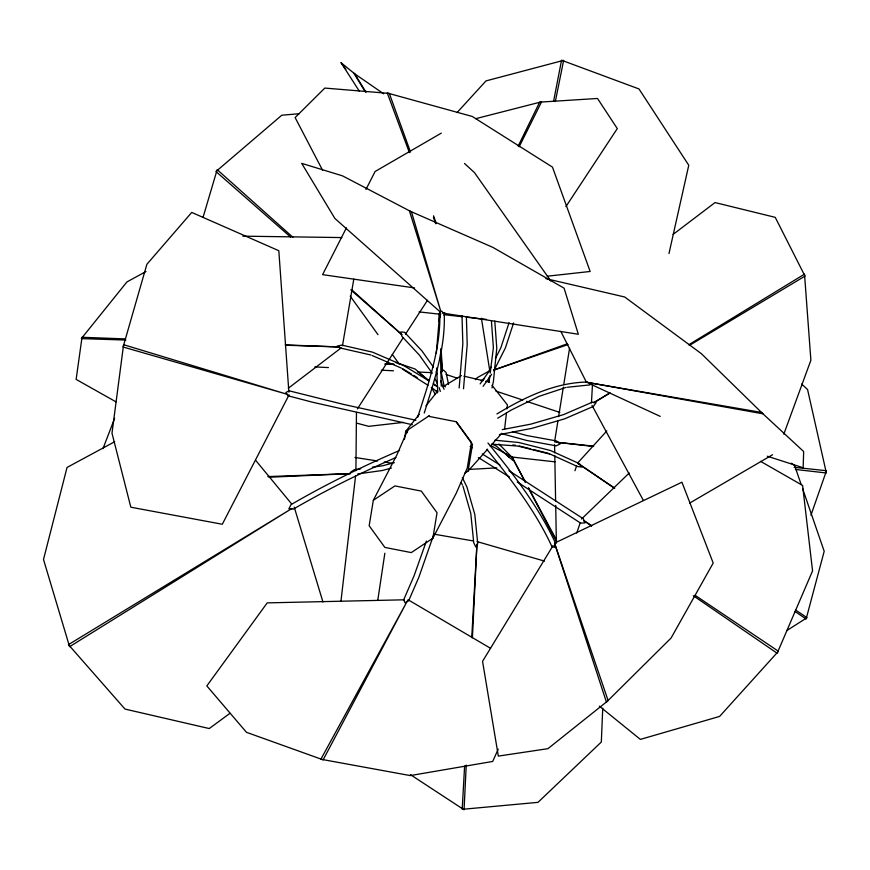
<?xml version="1.0" encoding="UTF-8"?>
<svg xmlns="http://www.w3.org/2000/svg" width="870" height="870" viewBox="0 0 870 870"><rect width="100%" height="100%" fill="white"/><g stroke="black" fill="none" stroke-linecap="round" stroke-linejoin="round"><path stroke-width="1.3" d="M355.906 470.67L356.461 412.402M602.736 708.169L601.322 742.023L537.997 802.347L462.198 809.328L464.602 766.057M466.233 765.078L464.058 809.774L410.444 774.659M472.41 637.764L476.945 544.305M471.747 637.601L476.923 544.305M591.437 402.832L592.535 383.833M488.962 382.256L489.418 376.862M340.975 601.029L355.569 476.075M504.6 428.997L506.471 412.924M506.927 408.9L507.395 404.876L492.007 385.29M489.179 381.125L489.853 375.775M490.191 373.11L493.377 347.717L491.398 320.649M459.153 387.955L462.84 343.704L462.013 315.723M463.514 388.792L467.201 344.542L466.385 316.56M377.787 600.191L384.855 553.211M554.538 442.036L557.975 420.623M558.616 416.61L563.336 387.161M563.76 384.486L569.556 348.348M407.29 432.684L407.736 430.008L396.774 455.13L373.328 500.283L369.163 525.752L384.877 547.426L411.271 552.591L432.868 538.236L456.315 493.094L467.277 467.962L471.442 442.493L456.511 421.906M404.441 439.317L405.746 431.313L419.22 414.337M432.868 538.236L437.034 512.756L421.319 491.093L394.926 485.917L373.328 500.283M464.71 473.313L468.103 471.061L472.464 444.374L456 421.678L428.366 416.273M342.476 345.727L353.796 279.129M553.559 101.442L561.552 60.226L638.982 88.947L688.768 165.256L668.976 253.551M555.332 101.529L563.651 60.334L485.993 80.91L457.044 112.6M491.996 387.922L493.399 381.528L496.781 348.196L494.802 321.117M440.622 313.428L439.274 318.55L436.316 353.176M444.059 315.266L444.733 312.7M203.036 217.391L217.174 169.639L292.907 237.282M426.409 541.064L414.109 575.701L403.789 599.561L404.952 602.769L408.628 600.844L418.959 576.984L433.282 535.931M509.07 322.694L500.881 347.663L495.389 358.56M513.594 322.933L505.405 347.902L493.801 370.903M417.654 417.328C428.551 383.202 440.959 348.217 439.807 311.938L441.775 311.232L444.255 314.059C445.494 348.076 434.217 380.951 424.255 413.043M574.95 470.757L576.701 465.657M576.723 533.049L580.214 522.848M810.938 515.214L826.5 470.713L794.19 467.31M783.805 434.152L810.883 360.256L804.511 274.137L688.67 344.824M102.986 448.648L114.623 418.35M498.227 749.157L492.703 761.446L410.259 775.583L320.878 759.238L407.367 600.909L323.129 759.836L246.46 732.301L206.832 685.908L267.22 602.877L403.952 599.811M518.183 146.095L539.672 102.149L597.505 98.462L617.298 128.597L565.924 206.592M519.183 146.769L541.575 101.812L475.825 118.657M491.115 367.042L488.668 371.881L480.131 383.909M346.401 227.875L322.596 274.648L414.588 287.926M365.944 189.486L375.101 171.499L441.308 133.132M289.079 394.86L222.307 524.251L130.837 507.21L111.991 433.195L123.583 344.694L287.785 394.469L123.105 347.01L146.889 264.284L191.737 212.421L278.824 250.723L288.883 392.163M553.124 545.479L482.556 661.33L498.336 756.106L547.959 748.668L608.13 700.622L554.538 543.163L681.928 482.197L713.204 563.042L671.074 638.047L606.444 702.133L554.538 543.163M357.342 408.965L403.245 337.614M405.442 334.221L427.464 300.324M483.1 386.334L491.648 374.307M425.952 405.855L437.74 391.011M475.422 379.679L477.108 377.754L490.093 370.544M468.103 471.061L487.602 449.214M490.267 446.234L501.794 433.314M614.546 488.331L577.582 463.101L606.792 430.976M581.519 519.02L629.249 472.986M288.307 388.237L341.171 347.88M673.108 234.4L715.042 202.569L775.235 217.348L805 276.105L690.051 345.02M229.974 713.313L209.246 728.549L124.986 709.072L68.458 644.637L291.907 508.482L69.578 646.693L43.5 559.464L67.044 467.44L114.677 441.732M350.382 472.41L354.231 469.735L360.713 468.832M405.746 431.313L429.334 415.653M786.6 630.696L807.012 617.7L795.767 610.12M609.903 392.881L593.677 402.777L609.935 393.055M442.906 386.791L461.415 375.568M496.911 413.957C524.251 397.525 554.212 382.789 586.706 382.039L590.904 383.605L589.729 384.931L567.414 387.248M497.683 418.209L511.223 410.064L539.074 396.339L566.109 387.378M689.508 503.175L772.593 454.716M480.871 380.734L484.405 378.765M145.997 271.527L126.911 281.945L81.323 338.615L125.932 340.061M399.58 450.432C362.409 466.483 325.989 484.285 290.982 504.654L288.862 508.841L293.397 509.08C326.489 489.864 360.8 472.823 395.883 457.544M567.436 343.748L493.692 370.098L568.045 344.574M394.317 462.644L382.735 465.754L372.371 467.201M391.413 468.071L382.408 470.485L357.798 473.932M502.251 429.606L530.852 424.136L563.662 414.577L592.339 402.19L596.135 402.592L593.394 406.41L564.717 418.807L531.907 428.366L499.402 434.576M403.549 422.374L368.684 426.333L356.874 423.19M547.295 276.203L590.154 271.473L552.461 167.116L472.258 116.471L387.28 93.014L409.422 152.674M299.302 113.698L281.793 115.221L215.956 171.531L290.547 236.977M468.506 469.463L496.813 467.864M269.156 477.238L350.458 473.628L267.851 476.575M242.817 236.161L341.834 237.575M384.616 364.106L394.077 364.291L385.965 364.041M285.469 345.216L339.55 346.967L285.327 344.911M125.389 338.908L82.019 337.277L76.136 379.396L115.982 401.842M314.897 366.922L328.458 367.586M381.299 370.185L393.501 370.783M417.883 371.99L431.433 372.654M491.637 444.157L517.867 446.06L549.612 454.053M494.921 440.209L518.596 442.471L550.34 450.464L579.453 463.677L581.899 467.07L577.528 466.537L549.633 453.868M512.735 444.962L515.366 445.212M593.579 446.147L555.886 442.178L593.568 446.473M419.068 311.884L440.644 314.298M444.69 314.755L462.231 316.713M466.276 317.158L486.504 319.421M554.962 461.839L512.028 457.044L490.637 445.516M795.408 469.452L826.359 472.975L807.567 389.542L801.661 384.04M442.591 313.059L578.332 334.254L564.086 288.177L492.833 247.363L409.422 210.877L440.851 311.558L411.477 211.856L342.497 175.849L301.694 163.364L334.874 218.446L440.242 311.949M354.949 457.457L377.591 461.002M384.257 462.035L392.25 463.286M560.813 331.339L586.423 382.245L761.467 412.434L803.662 451.541L803.151 467.745L767.362 456.228M434.326 534.213L473.062 540.912M586.423 382.245L762.87 413.783L701.416 353.709L624.693 296.996L545.892 278.639M415.903 420.253L343.661 404.441L289.003 390.782L285.838 392.544L287.97 395.774L312.482 402.212L412.358 424.723M371.022 355.036L340.181 347.978L337.168 346.086L341.682 345.096L372.523 352.154L403.919 365.672L428.877 380.832M463.982 376.177L483.176 380.69M485.732 381.288L489.571 382.191M519.216 445.973L530.646 448.844M533.19 449.485L548.426 453.324M512.43 431.618L526.85 435.544L556.517 440.959L560.149 443.928L556.202 445.842L526.546 440.427L501.642 433.641M477.075 541.597L544.544 561.117M446.114 374.47L457.609 378.309M495.933 391.098L522.75 400.048M526.589 401.331L559.801 412.413M395.785 362.464L415.023 368.978L428.431 380.244M372.229 355.558L401.211 368.043M492.55 444.298L496.226 445.995L512.995 460.437L513.452 458.762L498.912 443.994M590.11 383.953L660.21 416.371M760.532 461.339L802.597 485.427L812.558 570.905L777.16 653.25L693.314 595.722M434.141 384.801L436.457 386.16M408.008 599.713L490.593 648.324M402.418 368.554L411.488 374.067M413.761 375.448L417.165 377.515M470.115 446.43L472.323 447.789M482.252 453.944L499.945 464.993M478.402 457.566L509.494 477.075M508.885 470.648L583.357 518.792L584.944 522.935L580.605 523.098L517.313 482.023M402.201 368.923L428.007 385.301M591.654 525.817L583.77 520.532L591.589 525.926M695.163 595.341L778.432 651.26L719.599 716.423L640.363 739.402L599.354 706.157M577.582 463.101L614.698 488.113M794.919 611.382L806.12 619.027L824.194 551.275L802.564 488.538M791.276 463.199L794.614 465.493L801.237 484.699M383.67 93.808L353.872 73.221L365.226 91.752M433.412 383.583L437.653 386.758M431.379 387.433L437.74 392.185L436.599 368.032M359.364 91.252L341.094 62.749L354.742 73.852L366.02 92.318M417.981 371.871L428.301 380.527M350.838 289.873L401.929 334.689L351.469 289.59M464.504 163.451L474.487 172.641L550.797 280.945M505.829 453.966L509.461 457.653M487.929 442.971C513.42 474.215 538.486 506.492 555.538 543.261L554.723 547.339L551.895 546.534C535.496 510.962 511.332 479.729 486.906 449.366M255.639 460.306L291.646 503.958M341.094 62.749L345.912 69.274M350.197 296.137L378.015 334.667M392.326 354.481L399.482 364.389M433.401 367.064L422.037 351.023L404.528 332.253L400.755 331.948L401.886 336.353L419.394 355.112L432.27 373.295M445.375 386.911L443.83 384.725L441.101 371.577L443.374 369.978L446.06 372.48L448.518 384.312M436.077 390.695L437.479 392.881M431.379 387.509L435.326 394.273M592.002 405.376L643.365 500.402M525.426 482.045L512.028 457.044L525.252 482.143M528.612 487.994L556.669 540.379M528.394 488.113L556.104 540.705M322.618 170.324L295.115 117.559L324.804 88.077L389.303 93.405L410.499 152.065M436.066 371.544L437.208 373.872M440.644 380.875L444.091 389.303M435.13 379.135L437.425 383.8M462.405 477.673L466.951 487.091L474.803 514.387L477.739 543.706L475.77 546.958L473.726 542.728L470.79 513.42L462.949 486.123M461.241 482.589L462.372 484.949M433.445 217.413L435.805 223.764M433.543 215.825L436.305 223.47M439.165 387.661L440.318 391.435M294.223 507.079L322.944 601.986M481.414 318.202L489.875 371.457M441.275 386.149L440.448 353.796M438.839 313.842L439.306 321.933M440.872 348.913L442.199 371.838L441.199 348.772M439.644 313.504L439.818 317.572M554.592 444.733L554.734 452.813M554.788 455.51L555.625 501.327M555.702 505.361L556.387 543.097"/></g></svg>
